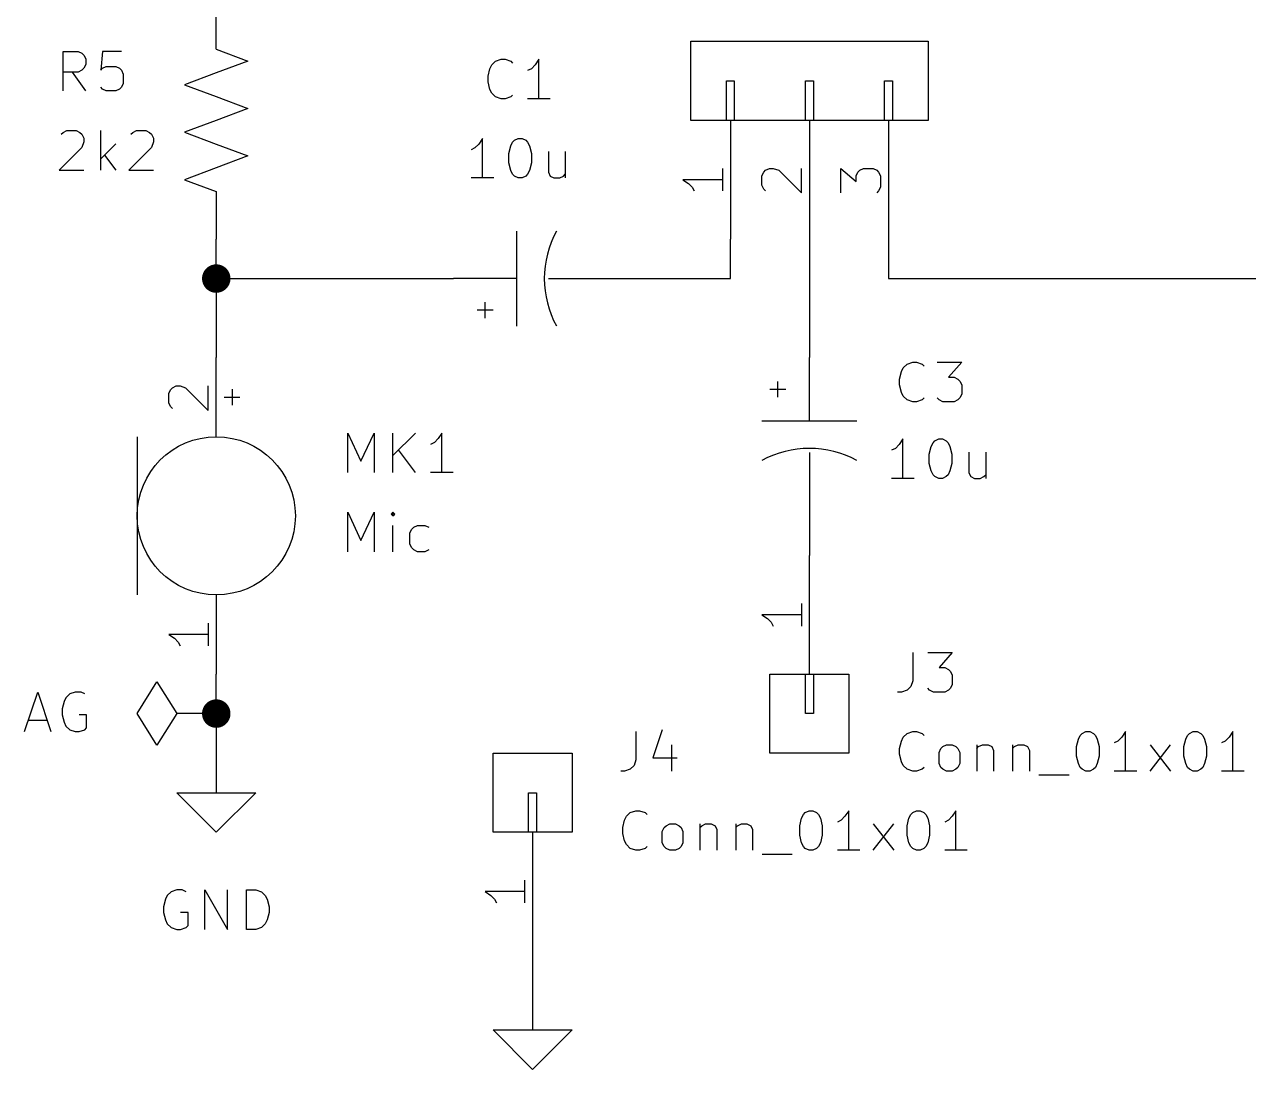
# Model space of a CAD drawing. Extents: x 0.4 to 11.3, y -7.9 to -0.4.
# Drawn here: x 1.908 to 3.455, y -2.7 to -1.379 of the extents above; entities that cross this region are included whole.
import ezdxf

# ---------------------------------------------------------------- set-up
doc = ezdxf.new("R2010")
doc.units = 0
doc.header["$MEASUREMENT"] = 0
for name, color, linetype in [('CYAN2', 4, 'CONTINUOUS'), ('GREEN3', 91, 'CONTINUOUS'), ('LYELLOW', 51, 'CONTINUOUS'), ('RED2', 1, 'CONTINUOUS'), ('RED3', 11, 'CONTINUOUS')]:
    doc.layers.add(name, color=color, linetype=linetype)

msp = doc.modelspace()

# ---------------------------------------------------------------- linework, layer by layer
at = {"layer": 'CYAN2', "linetype": 'CONTINUOUS'}
for p, q in [((1.9563, -1.4628), (1.9563, -1.4128)), ((1.9563, -1.4128), (1.9753, -1.4128)), ((1.9753, -1.4128), (1.9801, -1.4152)), ((1.9801, -1.4152), (1.9825, -1.4176)), ((1.9825, -1.4176), (1.9849, -1.4223)), ((1.9849, -1.4223), (1.9849, -1.4295)), ((2.0063, -1.4128), (2.0039, -1.4366)), ((2.0301, -1.4128), (2.0063, -1.4128)), ((2.5032, -1.4252), (2.5104, -1.4228)), ((2.5104, -1.4228), (2.5151, -1.4228)), ((2.5151, -1.4228), (2.5223, -1.4252)), ((2.558, -1.4228), (2.5532, -1.4299)), ((2.558, -1.4728), (2.558, -1.4228)), ((1.9753, -1.439), (1.9563, -1.439)), ((1.9849, -1.4628), (1.9682, -1.439)), ((1.9801, -1.4366), (1.9753, -1.439)), ((1.9825, -1.4342), (1.9801, -1.4366)), ((1.9849, -1.4295), (1.9825, -1.4342)), ((2.0039, -1.4366), (2.0063, -1.4342)), ((2.0063, -1.4342), (2.011, -1.4319)), ((2.011, -1.4319), (2.0229, -1.4319)), ((2.0229, -1.4319), (2.0277, -1.4342)), ((2.0277, -1.4342), (2.0301, -1.4366)), ((2.0301, -1.4366), (2.0325, -1.4414)), ((2.4937, -1.4442), (2.4961, -1.4347)), ((2.4961, -1.4347), (2.4985, -1.4299)), ((2.4985, -1.4299), (2.5032, -1.4252)), ((2.5223, -1.4252), (2.5247, -1.4276)), ((2.5485, -1.4347), (2.5437, -1.4371)), ((2.5532, -1.4299), (2.5485, -1.4347)), ((2.0325, -1.4533), (2.0301, -1.458)), ((2.0325, -1.4414), (2.0325, -1.4533)), ((2.4937, -1.4514), (2.4937, -1.4442)), ((2.4961, -1.4609), (2.4937, -1.4514)), ((2.0063, -1.4604), (2.0039, -1.458)), ((2.011, -1.4628), (2.0063, -1.4604)), ((2.0229, -1.4628), (2.011, -1.4628)), ((2.0277, -1.4604), (2.0229, -1.4628)), ((2.0301, -1.458), (2.0277, -1.4604)), ((2.4985, -1.4657), (2.4961, -1.4609)), ((2.5032, -1.4704), (2.4985, -1.4657)), ((2.5247, -1.468), (2.5223, -1.4704)), ((2.5104, -1.4728), (2.5032, -1.4704)), ((2.5151, -1.4728), (2.5104, -1.4728)), ((2.5223, -1.4704), (2.5151, -1.4728)), ((2.5723, -1.4728), (2.5437, -1.4728)), ((1.9539, -1.5176), (1.9563, -1.5152)), ((1.9563, -1.5152), (1.961, -1.5128)), ((1.961, -1.5128), (1.9729, -1.5128)), ((1.9729, -1.5128), (1.9777, -1.5152)), ((1.9777, -1.5152), (1.9801, -1.5176)), ((2.0039, -1.5628), (2.0039, -1.5128)), ((2.042, -1.5176), (2.0444, -1.5152)), ((2.0444, -1.5152), (2.0491, -1.5128)), ((2.0491, -1.5128), (2.061, -1.5128)), ((2.061, -1.5128), (2.0658, -1.5152)), ((2.0658, -1.5152), (2.0682, -1.5176)), ((1.9801, -1.5176), (1.9825, -1.5223)), ((1.9825, -1.5271), (1.9801, -1.5342)), ((1.9825, -1.5223), (1.9825, -1.5271)), ((2.0229, -1.5295), (2.0039, -1.5485)), ((2.0682, -1.5176), (2.0706, -1.5223)), ((2.0706, -1.5271), (2.0682, -1.5342)), ((2.0706, -1.5223), (2.0706, -1.5271)), ((2.4818, -1.5299), (2.477, -1.5347)), ((2.4866, -1.5228), (2.4818, -1.5299)), ((2.4866, -1.5728), (2.4866, -1.5228)), ((2.5223, -1.5323), (2.5247, -1.5276)), ((2.5247, -1.5276), (2.527, -1.5252)), ((2.527, -1.5252), (2.5318, -1.5228)), ((2.5318, -1.5228), (2.5366, -1.5228)), ((2.5366, -1.5228), (2.5413, -1.5252)), ((2.5413, -1.5252), (2.5437, -1.5276)), ((2.5437, -1.5276), (2.5461, -1.5323)), ((1.9801, -1.5342), (1.9515, -1.5628)), ((2.0087, -1.5438), (2.0229, -1.5628)), ((2.0682, -1.5342), (2.0396, -1.5628)), ((2.477, -1.5347), (2.4723, -1.5371)), ((2.5199, -1.5418), (2.5223, -1.5323)), ((2.5199, -1.5538), (2.5199, -1.5418)), ((2.5461, -1.5323), (2.5485, -1.5418)), ((2.5485, -1.5418), (2.5485, -1.5538)), ((2.5699, -1.5395), (2.5699, -1.5657)), ((2.5913, -1.5395), (2.5913, -1.5728)), ((1.9515, -1.5628), (1.9825, -1.5628)), ((2.0396, -1.5628), (2.0706, -1.5628)), ((2.5223, -1.5633), (2.5199, -1.5538)), ((2.5485, -1.5538), (2.5461, -1.5633)), ((2.5009, -1.5728), (2.4723, -1.5728)), ((2.5247, -1.568), (2.5223, -1.5633)), ((2.527, -1.5704), (2.5247, -1.568)), ((2.5318, -1.5728), (2.527, -1.5704)), ((2.5366, -1.5728), (2.5318, -1.5728)), ((2.5413, -1.5704), (2.5366, -1.5728)), ((2.5437, -1.568), (2.5413, -1.5704)), ((2.5461, -1.5633), (2.5437, -1.568)), ((2.5699, -1.5657), (2.5723, -1.5704)), ((2.5723, -1.5704), (2.577, -1.5728)), ((2.577, -1.5728), (2.5842, -1.5728)), ((2.5842, -1.5728), (2.5889, -1.5704)), ((2.5889, -1.5704), (2.5913, -1.568)), ((3.0187, -1.8129), (3.0234, -1.8082)), ((3.0234, -1.8082), (3.0306, -1.8058)), ((3.0306, -1.8058), (3.0353, -1.8058)), ((3.0353, -1.8058), (3.0425, -1.8082)), ((3.0425, -1.8082), (3.0449, -1.8106)), ((3.0615, -1.8058), (3.0925, -1.8058)), ((3.0925, -1.8058), (3.0758, -1.8248)), ((3.0139, -1.8272), (3.0163, -1.8177)), ((3.0163, -1.8177), (3.0187, -1.8129)), ((3.0758, -1.8248), (3.0829, -1.8248)), ((3.0829, -1.8248), (3.0877, -1.8272)), ((3.0139, -1.8344), (3.0139, -1.8272)), ((3.0163, -1.8439), (3.0139, -1.8344)), ((3.0877, -1.8272), (3.0901, -1.8296)), ((3.0901, -1.8296), (3.0925, -1.8344)), ((3.0925, -1.8344), (3.0925, -1.8463)), ((3.0187, -1.8487), (3.0163, -1.8439)), ((3.0234, -1.8534), (3.0187, -1.8487)), ((3.0306, -1.8558), (3.0234, -1.8534)), ((3.0353, -1.8558), (3.0306, -1.8558)), ((3.0425, -1.8534), (3.0353, -1.8558)), ((3.0449, -1.851), (3.0425, -1.8534)), ((3.0639, -1.8534), (3.0615, -1.851)), ((3.0687, -1.8558), (3.0639, -1.8534)), ((3.0829, -1.8558), (3.0687, -1.8558)), ((3.0877, -1.8534), (3.0829, -1.8558)), ((3.0901, -1.851), (3.0877, -1.8534)), ((3.0925, -1.8463), (3.0901, -1.851)), ((2.3163, -1.9453), (2.3163, -1.8953)), ((2.3163, -1.8953), (2.3329, -1.931)), ((2.3163, -1.9453), (2.3163, -1.8953)), ((2.3163, -1.8953), (2.3329, -1.931)), ((2.3329, -1.931), (2.3496, -1.8953)), ((2.3329, -1.931), (2.3496, -1.8953)), ((2.3496, -1.8953), (2.3496, -1.9453)), ((2.3496, -1.8953), (2.3496, -1.9453)), ((2.3734, -1.9453), (2.3734, -1.8953)), ((2.402, -1.8953), (2.3734, -1.9239)), ((2.3734, -1.9453), (2.3734, -1.8953)), ((2.402, -1.8953), (2.3734, -1.9239)), ((2.4306, -1.9024), (2.4258, -1.9072)), ((2.4306, -1.9024), (2.4258, -1.9072)), ((2.4353, -1.8953), (2.4306, -1.9024)), ((2.4353, -1.8953), (2.4306, -1.9024)), ((2.4353, -1.9453), (2.4353, -1.8953)), ((2.4353, -1.9453), (2.4353, -1.8953)), ((3.0182, -1.9028), (3.0134, -1.9099)), ((3.0182, -1.9528), (3.0182, -1.9028)), ((3.0587, -1.9052), (3.0634, -1.9028)), ((3.0634, -1.9028), (3.0682, -1.9028)), ((3.0682, -1.9028), (3.0729, -1.9052)), ((2.402, -1.9453), (2.3806, -1.9167)), ((2.402, -1.9453), (2.3806, -1.9167)), ((2.4258, -1.9072), (2.421, -1.9096)), ((2.4258, -1.9072), (2.421, -1.9096)), ((3.0087, -1.9147), (3.0039, -1.9171)), ((3.0134, -1.9099), (3.0087, -1.9147)), ((3.0515, -1.9219), (3.0539, -1.9123)), ((3.0539, -1.9123), (3.0563, -1.9076)), ((3.0563, -1.9076), (3.0587, -1.9052)), ((3.0729, -1.9052), (3.0753, -1.9076)), ((3.0753, -1.9076), (3.0777, -1.9123)), ((3.0777, -1.9123), (3.0801, -1.9219)), ((3.0515, -1.9338), (3.0515, -1.9219)), ((3.0539, -1.9433), (3.0515, -1.9338)), ((3.0801, -1.9338), (3.0777, -1.9433)), ((3.0801, -1.9219), (3.0801, -1.9338)), ((3.1015, -1.9195), (3.1015, -1.9457)), ((3.1229, -1.9195), (3.1229, -1.9528)), ((2.4496, -1.9453), (2.421, -1.9453)), ((2.4496, -1.9453), (2.421, -1.9453)), ((3.0563, -1.948), (3.0539, -1.9433)), ((3.0587, -1.9504), (3.0563, -1.948)), ((3.0753, -1.948), (3.0729, -1.9504)), ((3.0777, -1.9433), (3.0753, -1.948)), ((3.1015, -1.9457), (3.1039, -1.9504)), ((3.1206, -1.9504), (3.1229, -1.948)), ((3.0325, -1.9528), (3.0039, -1.9528)), ((3.0634, -1.9528), (3.0587, -1.9504)), ((3.0682, -1.9528), (3.0634, -1.9528)), ((3.0729, -1.9504), (3.0682, -1.9528)), ((3.1039, -1.9504), (3.1087, -1.9528)), ((3.1087, -1.9528), (3.1158, -1.9528)), ((3.1158, -1.9528), (3.1206, -1.9504)), ((2.3163, -2.0453), (2.3163, -1.9953)), ((2.3163, -1.9953), (2.3329, -2.031)), ((2.3163, -2.0453), (2.3163, -1.9953)), ((2.3163, -1.9953), (2.3329, -2.031)), ((2.3329, -2.031), (2.3496, -1.9953)), ((2.3329, -2.031), (2.3496, -1.9953)), ((2.3496, -1.9953), (2.3496, -2.0453)), ((2.3496, -1.9953), (2.3496, -2.0453)), ((2.3734, -1.9953), (2.371, -1.9977)), ((2.3734, -1.9953), (2.371, -1.9977)), ((2.3758, -1.9977), (2.3734, -1.9953)), ((2.3734, -1.9953), (2.3734, -2.0001)), ((2.3758, -1.9977), (2.3734, -1.9953)), ((2.3734, -1.9953), (2.3734, -2.0001)), ((2.371, -1.9977), (2.3734, -2.0001)), ((2.371, -1.9977), (2.3734, -2.0001)), ((2.3734, -2.0001), (2.3758, -1.9977)), ((2.3734, -2.0001), (2.3758, -1.9977)), ((2.3734, -2.0453), (2.3734, -2.012)), ((2.3734, -2.0453), (2.3734, -2.012)), ((2.3949, -2.0215), (2.3972, -2.0167)), ((2.3949, -2.0215), (2.3972, -2.0167)), ((2.3949, -2.0358), (2.3949, -2.0215)), ((2.3949, -2.0358), (2.3949, -2.0215)), ((2.3972, -2.0167), (2.3996, -2.0143)), ((2.3972, -2.0167), (2.3996, -2.0143)), ((2.3996, -2.0143), (2.4044, -2.012)), ((2.3996, -2.0143), (2.4044, -2.012)), ((2.4044, -2.012), (2.4139, -2.012)), ((2.4044, -2.012), (2.4139, -2.012)), ((2.4139, -2.012), (2.4187, -2.0143)), ((2.4139, -2.012), (2.4187, -2.0143)), ((2.3972, -2.0405), (2.3949, -2.0358)), ((2.3972, -2.0405), (2.3949, -2.0358)), ((2.3996, -2.0429), (2.3972, -2.0405)), ((2.3996, -2.0429), (2.3972, -2.0405)), ((2.4044, -2.0453), (2.3996, -2.0429)), ((2.4044, -2.0453), (2.3996, -2.0429)), ((2.4139, -2.0453), (2.4044, -2.0453)), ((2.4139, -2.0453), (2.4044, -2.0453)), ((2.4187, -2.0429), (2.4139, -2.0453)), ((2.4187, -2.0429), (2.4139, -2.0453)), ((3.0306, -2.1728), (3.0306, -2.2085)), ((3.0306, -2.1728), (3.0306, -2.2085)), ((3.0496, -2.1728), (3.0806, -2.1728)), ((3.0496, -2.1728), (3.0806, -2.1728)), ((3.0806, -2.1728), (3.0639, -2.1918)), ((3.0806, -2.1728), (3.0639, -2.1918)), ((3.0639, -2.1918), (3.071, -2.1918)), ((3.0639, -2.1918), (3.071, -2.1918)), ((3.071, -2.1918), (3.0758, -2.1942)), ((3.071, -2.1918), (3.0758, -2.1942)), ((3.0758, -2.1942), (3.0782, -2.1966)), ((3.0758, -2.1942), (3.0782, -2.1966)), ((3.0782, -2.1966), (3.0806, -2.2014)), ((3.0782, -2.1966), (3.0806, -2.2014)), ((3.0306, -2.2085), (3.0282, -2.2157)), ((3.0306, -2.2085), (3.0282, -2.2157)), ((3.0806, -2.2014), (3.0806, -2.2133)), ((3.0806, -2.2014), (3.0806, -2.2133)), ((1.9075, -2.2728), (1.9242, -2.2228)), ((1.9075, -2.2728), (1.9242, -2.2228)), ((1.9242, -2.2228), (1.9409, -2.2728)), ((1.9242, -2.2228), (1.9409, -2.2728)), ((1.9647, -2.2252), (1.9599, -2.2299)), ((1.9647, -2.2252), (1.9599, -2.2299)), ((1.9718, -2.2228), (1.9647, -2.2252)), ((1.9718, -2.2228), (1.9647, -2.2252)), ((1.979, -2.2228), (1.9718, -2.2228)), ((1.979, -2.2228), (1.9718, -2.2228)), ((1.9837, -2.2252), (1.979, -2.2228)), ((1.9837, -2.2252), (1.979, -2.2228)), ((3.0163, -2.2228), (3.0115, -2.2228)), ((3.0163, -2.2228), (3.0115, -2.2228)), ((3.0234, -2.2204), (3.0163, -2.2228)), ((3.0234, -2.2204), (3.0163, -2.2228)), ((3.0282, -2.2157), (3.0234, -2.2204)), ((3.0282, -2.2157), (3.0234, -2.2204)), ((3.052, -2.2204), (3.0496, -2.218)), ((3.052, -2.2204), (3.0496, -2.218)), ((3.0568, -2.2228), (3.052, -2.2204)), ((3.0568, -2.2228), (3.052, -2.2204)), ((3.071, -2.2228), (3.0568, -2.2228)), ((3.071, -2.2228), (3.0568, -2.2228)), ((3.0758, -2.2204), (3.071, -2.2228)), ((3.0758, -2.2204), (3.071, -2.2228)), ((3.0782, -2.218), (3.0758, -2.2204)), ((3.0782, -2.218), (3.0758, -2.2204)), ((3.0806, -2.2133), (3.0782, -2.218)), ((3.0806, -2.2133), (3.0782, -2.218)), ((1.9575, -2.2347), (1.9551, -2.2442)), ((1.9575, -2.2347), (1.9551, -2.2442)), ((1.9599, -2.2299), (1.9575, -2.2347)), ((1.9599, -2.2299), (1.9575, -2.2347)), ((1.9123, -2.2585), (1.9361, -2.2585)), ((1.9123, -2.2585), (1.9361, -2.2585)), ((1.9551, -2.2442), (1.9551, -2.2514)), ((1.9551, -2.2442), (1.9551, -2.2514)), ((1.9551, -2.2514), (1.9575, -2.2609)), ((1.9551, -2.2514), (1.9575, -2.2609)), ((1.9861, -2.2514), (1.9766, -2.2514)), ((1.9861, -2.2514), (1.9766, -2.2514)), ((1.9861, -2.268), (1.9861, -2.2514)), ((1.9861, -2.268), (1.9861, -2.2514)), ((1.9575, -2.2609), (1.9599, -2.2657)), ((1.9575, -2.2609), (1.9599, -2.2657)), ((1.9599, -2.2657), (1.9647, -2.2704)), ((1.9599, -2.2657), (1.9647, -2.2704)), ((1.9647, -2.2704), (1.9718, -2.2728)), ((1.9647, -2.2704), (1.9718, -2.2728)), ((1.9718, -2.2728), (1.9766, -2.2728)), ((1.9718, -2.2728), (1.9766, -2.2728)), ((1.9766, -2.2728), (1.9837, -2.2704)), ((1.9766, -2.2728), (1.9837, -2.2704)), ((1.9837, -2.2704), (1.9861, -2.268)), ((1.9837, -2.2704), (1.9861, -2.268)), ((2.6806, -2.2728), (2.6806, -2.3085)), ((2.6806, -2.2728), (2.6806, -2.3085)), ((2.7139, -2.2704), (2.702, -2.3061)), ((2.7139, -2.2704), (2.702, -2.3061)), ((3.0234, -2.2752), (3.0306, -2.2728)), ((3.0234, -2.2752), (3.0306, -2.2728)), ((3.0306, -2.2728), (3.0353, -2.2728)), ((3.0306, -2.2728), (3.0353, -2.2728)), ((3.0353, -2.2728), (3.0425, -2.2752)), ((3.0353, -2.2728), (3.0425, -2.2752)), ((3.2448, -2.2752), (3.2496, -2.2728)), ((3.2448, -2.2752), (3.2496, -2.2728)), ((3.2496, -2.2728), (3.2544, -2.2728)), ((3.2496, -2.2728), (3.2544, -2.2728)), ((3.2544, -2.2728), (3.2591, -2.2752)), ((3.2544, -2.2728), (3.2591, -2.2752)), ((3.2996, -2.2728), (3.2948, -2.2799)), ((3.2996, -2.2728), (3.2948, -2.2799)), ((3.2996, -2.3228), (3.2996, -2.2728)), ((3.2996, -2.3228), (3.2996, -2.2728)), ((3.3806, -2.2752), (3.3853, -2.2728)), ((3.3806, -2.2752), (3.3853, -2.2728)), ((3.3853, -2.2728), (3.3901, -2.2728)), ((3.3853, -2.2728), (3.3901, -2.2728)), ((3.3901, -2.2728), (3.3948, -2.2752)), ((3.3901, -2.2728), (3.3948, -2.2752)), ((3.4353, -2.2728), (3.4306, -2.2799)), ((3.4353, -2.2728), (3.4306, -2.2799)), ((3.4353, -2.3228), (3.4353, -2.2728)), ((3.4353, -2.3228), (3.4353, -2.2728)), ((2.7258, -2.2895), (2.7258, -2.3228)), ((2.7258, -2.2895), (2.7258, -2.3228)), ((3.0139, -2.2942), (3.0163, -2.2847)), ((3.0139, -2.2942), (3.0163, -2.2847)), ((3.0163, -2.2847), (3.0187, -2.2799)), ((3.0163, -2.2847), (3.0187, -2.2799)), ((3.0187, -2.2799), (3.0234, -2.2752)), ((3.0187, -2.2799), (3.0234, -2.2752)), ((3.0425, -2.2752), (3.0449, -2.2776)), ((3.0425, -2.2752), (3.0449, -2.2776)), ((3.0687, -2.2918), (3.0734, -2.2895)), ((3.0687, -2.2918), (3.0734, -2.2895)), ((3.0734, -2.2895), (3.0806, -2.2895)), ((3.0734, -2.2895), (3.0806, -2.2895)), ((3.0806, -2.2895), (3.0853, -2.2918)), ((3.0806, -2.2895), (3.0853, -2.2918)), ((3.1115, -2.2895), (3.1115, -2.3228)), ((3.1115, -2.2895), (3.1115, -2.3228)), ((3.1139, -2.2918), (3.1187, -2.2895)), ((3.1139, -2.2918), (3.1187, -2.2895)), ((3.1187, -2.2895), (3.1258, -2.2895)), ((3.1187, -2.2895), (3.1258, -2.2895)), ((3.1258, -2.2895), (3.1306, -2.2918)), ((3.1258, -2.2895), (3.1306, -2.2918)), ((3.1568, -2.2895), (3.1568, -2.3228)), ((3.1568, -2.2895), (3.1568, -2.3228)), ((3.1591, -2.2918), (3.1639, -2.2895)), ((3.1591, -2.2918), (3.1639, -2.2895)), ((3.1639, -2.2895), (3.171, -2.2895)), ((3.1639, -2.2895), (3.171, -2.2895)), ((3.171, -2.2895), (3.1758, -2.2918)), ((3.171, -2.2895), (3.1758, -2.2918)), ((3.2377, -2.2918), (3.2401, -2.2823)), ((3.2377, -2.2918), (3.2401, -2.2823)), ((3.2401, -2.2823), (3.2425, -2.2776)), ((3.2401, -2.2823), (3.2425, -2.2776)), ((3.2425, -2.2776), (3.2448, -2.2752)), ((3.2425, -2.2776), (3.2448, -2.2752)), ((3.2591, -2.2752), (3.2615, -2.2776)), ((3.2591, -2.2752), (3.2615, -2.2776)), ((3.2615, -2.2776), (3.2639, -2.2823)), ((3.2615, -2.2776), (3.2639, -2.2823)), ((3.2639, -2.2823), (3.2663, -2.2918)), ((3.2639, -2.2823), (3.2663, -2.2918)), ((3.2901, -2.2847), (3.2853, -2.2871)), ((3.2901, -2.2847), (3.2853, -2.2871)), ((3.2948, -2.2799), (3.2901, -2.2847)), ((3.2948, -2.2799), (3.2901, -2.2847)), ((3.3306, -2.3228), (3.3567, -2.2895)), ((3.3306, -2.2895), (3.3567, -2.3228)), ((3.3306, -2.3228), (3.3567, -2.2895)), ((3.3306, -2.2895), (3.3567, -2.3228)), ((3.3734, -2.2918), (3.3758, -2.2823)), ((3.3734, -2.2918), (3.3758, -2.2823)), ((3.3758, -2.2823), (3.3782, -2.2776)), ((3.3758, -2.2823), (3.3782, -2.2776)), ((3.3782, -2.2776), (3.3806, -2.2752)), ((3.3782, -2.2776), (3.3806, -2.2752)), ((3.3948, -2.2752), (3.3972, -2.2776)), ((3.3948, -2.2752), (3.3972, -2.2776)), ((3.3972, -2.2776), (3.3996, -2.2823)), ((3.3972, -2.2776), (3.3996, -2.2823)), ((3.3996, -2.2823), (3.402, -2.2918)), ((3.3996, -2.2823), (3.402, -2.2918)), ((3.4258, -2.2847), (3.421, -2.2871)), ((3.4258, -2.2847), (3.421, -2.2871)), ((3.4306, -2.2799), (3.4258, -2.2847)), ((3.4306, -2.2799), (3.4258, -2.2847)), ((3.0139, -2.3014), (3.0139, -2.2942)), ((3.0139, -2.3014), (3.0139, -2.2942)), ((3.0163, -2.3109), (3.0139, -2.3014)), ((3.0163, -2.3109), (3.0139, -2.3014)), ((3.0639, -2.299), (3.0663, -2.2942)), ((3.0639, -2.299), (3.0663, -2.2942)), ((3.0639, -2.3133), (3.0639, -2.299)), ((3.0639, -2.3133), (3.0639, -2.299)), ((3.0663, -2.2942), (3.0687, -2.2918)), ((3.0663, -2.2942), (3.0687, -2.2918)), ((3.0853, -2.2918), (3.0877, -2.2942)), ((3.0853, -2.2918), (3.0877, -2.2942)), ((3.0877, -2.2942), (3.0901, -2.299)), ((3.0877, -2.2942), (3.0901, -2.299)), ((3.0901, -2.299), (3.0901, -2.3133)), ((3.0901, -2.299), (3.0901, -2.3133)), ((3.1115, -2.2942), (3.1139, -2.2918)), ((3.1115, -2.2942), (3.1139, -2.2918)), ((3.1306, -2.2918), (3.1329, -2.2966)), ((3.1306, -2.2918), (3.1329, -2.2966)), ((3.1329, -2.2966), (3.1329, -2.3228)), ((3.1329, -2.2966), (3.1329, -2.3228)), ((3.1568, -2.2942), (3.1591, -2.2918)), ((3.1568, -2.2942), (3.1591, -2.2918)), ((3.1758, -2.2918), (3.1782, -2.2966)), ((3.1758, -2.2918), (3.1782, -2.2966)), ((3.1782, -2.2966), (3.1782, -2.3228)), ((3.1782, -2.2966), (3.1782, -2.3228)), ((3.2377, -2.3038), (3.2377, -2.2918)), ((3.2377, -2.3038), (3.2377, -2.2918)), ((3.2401, -2.3133), (3.2377, -2.3038)), ((3.2401, -2.3133), (3.2377, -2.3038)), ((3.2663, -2.3038), (3.2639, -2.3133)), ((3.2663, -2.3038), (3.2639, -2.3133)), ((3.2663, -2.2918), (3.2663, -2.3038)), ((3.2663, -2.2918), (3.2663, -2.3038)), ((3.3734, -2.3038), (3.3734, -2.2918)), ((3.3734, -2.3038), (3.3734, -2.2918)), ((3.3758, -2.3133), (3.3734, -2.3038)), ((3.3758, -2.3133), (3.3734, -2.3038)), ((3.402, -2.3038), (3.3996, -2.3133)), ((3.402, -2.3038), (3.3996, -2.3133)), ((3.402, -2.2918), (3.402, -2.3038)), ((3.402, -2.2918), (3.402, -2.3038)), ((2.6734, -2.3204), (2.6663, -2.3228)), ((2.6734, -2.3204), (2.6663, -2.3228)), ((2.6782, -2.3157), (2.6734, -2.3204)), ((2.6782, -2.3157), (2.6734, -2.3204)), ((2.6806, -2.3085), (2.6782, -2.3157)), ((2.6806, -2.3085), (2.6782, -2.3157)), ((2.702, -2.3061), (2.7329, -2.3061)), ((2.702, -2.3061), (2.7329, -2.3061)), ((3.0187, -2.3157), (3.0163, -2.3109)), ((3.0187, -2.3157), (3.0163, -2.3109)), ((3.0234, -2.3204), (3.0187, -2.3157)), ((3.0234, -2.3204), (3.0187, -2.3157)), ((3.0306, -2.3228), (3.0234, -2.3204)), ((3.0306, -2.3228), (3.0234, -2.3204)), ((3.0425, -2.3204), (3.0353, -2.3228)), ((3.0425, -2.3204), (3.0353, -2.3228)), ((3.0449, -2.318), (3.0425, -2.3204)), ((3.0449, -2.318), (3.0425, -2.3204)), ((3.0663, -2.318), (3.0639, -2.3133)), ((3.0663, -2.318), (3.0639, -2.3133)), ((3.0687, -2.3204), (3.0663, -2.318)), ((3.0687, -2.3204), (3.0663, -2.318)), ((3.0734, -2.3228), (3.0687, -2.3204)), ((3.0734, -2.3228), (3.0687, -2.3204)), ((3.0853, -2.3204), (3.0806, -2.3228)), ((3.0853, -2.3204), (3.0806, -2.3228)), ((3.0877, -2.318), (3.0853, -2.3204)), ((3.0877, -2.318), (3.0853, -2.3204)), ((3.0901, -2.3133), (3.0877, -2.318)), ((3.0901, -2.3133), (3.0877, -2.318)), ((3.2425, -2.318), (3.2401, -2.3133)), ((3.2425, -2.318), (3.2401, -2.3133)), ((3.2448, -2.3204), (3.2425, -2.318)), ((3.2448, -2.3204), (3.2425, -2.318)), ((3.2496, -2.3228), (3.2448, -2.3204)), ((3.2496, -2.3228), (3.2448, -2.3204)), ((3.2591, -2.3204), (3.2544, -2.3228)), ((3.2591, -2.3204), (3.2544, -2.3228)), ((3.2615, -2.318), (3.2591, -2.3204)), ((3.2615, -2.318), (3.2591, -2.3204)), ((3.2639, -2.3133), (3.2615, -2.318)), ((3.2639, -2.3133), (3.2615, -2.318)), ((3.3782, -2.318), (3.3758, -2.3133)), ((3.3782, -2.318), (3.3758, -2.3133)), ((3.3806, -2.3204), (3.3782, -2.318)), ((3.3806, -2.3204), (3.3782, -2.318)), ((3.3853, -2.3228), (3.3806, -2.3204)), ((3.3853, -2.3228), (3.3806, -2.3204)), ((3.3948, -2.3204), (3.3901, -2.3228)), ((3.3948, -2.3204), (3.3901, -2.3228)), ((3.3972, -2.318), (3.3948, -2.3204)), ((3.3972, -2.318), (3.3948, -2.3204)), ((3.3996, -2.3133), (3.3972, -2.318)), ((3.3996, -2.3133), (3.3972, -2.318)), ((2.6663, -2.3228), (2.6615, -2.3228)), ((2.6663, -2.3228), (2.6615, -2.3228)), ((3.0353, -2.3228), (3.0306, -2.3228)), ((3.0353, -2.3228), (3.0306, -2.3228)), ((3.0806, -2.3228), (3.0734, -2.3228)), ((3.0806, -2.3228), (3.0734, -2.3228)), ((3.1901, -2.3276), (3.2282, -2.3276)), ((3.1901, -2.3276), (3.2282, -2.3276)), ((3.2544, -2.3228), (3.2496, -2.3228)), ((3.2544, -2.3228), (3.2496, -2.3228)), ((3.3139, -2.3228), (3.2853, -2.3228)), ((3.3139, -2.3228), (3.2853, -2.3228)), ((3.3901, -2.3228), (3.3853, -2.3228)), ((3.3901, -2.3228), (3.3853, -2.3228)), ((3.4496, -2.3228), (3.421, -2.3228)), ((3.4496, -2.3228), (3.421, -2.3228)), ((2.6663, -2.3847), (2.6687, -2.3799)), ((2.6663, -2.3847), (2.6687, -2.3799)), ((2.6687, -2.3799), (2.6734, -2.3752)), ((2.6687, -2.3799), (2.6734, -2.3752)), ((2.6734, -2.3752), (2.6806, -2.3728)), ((2.6734, -2.3752), (2.6806, -2.3728)), ((2.6806, -2.3728), (2.6853, -2.3728)), ((2.6806, -2.3728), (2.6853, -2.3728)), ((2.6853, -2.3728), (2.6925, -2.3752)), ((2.6853, -2.3728), (2.6925, -2.3752)), ((2.6925, -2.3752), (2.6949, -2.3776)), ((2.6925, -2.3752), (2.6949, -2.3776)), ((2.8877, -2.3918), (2.8901, -2.3823)), ((2.8877, -2.3918), (2.8901, -2.3823)), ((2.8901, -2.3823), (2.8925, -2.3776)), ((2.8901, -2.3823), (2.8925, -2.3776)), ((2.8925, -2.3776), (2.8948, -2.3752)), ((2.8925, -2.3776), (2.8948, -2.3752)), ((2.8948, -2.3752), (2.8996, -2.3728)), ((2.8948, -2.3752), (2.8996, -2.3728)), ((2.8996, -2.3728), (2.9044, -2.3728)), ((2.8996, -2.3728), (2.9044, -2.3728)), ((2.9044, -2.3728), (2.9091, -2.3752)), ((2.9044, -2.3728), (2.9091, -2.3752)), ((2.9091, -2.3752), (2.9115, -2.3776)), ((2.9091, -2.3752), (2.9115, -2.3776)), ((2.9115, -2.3776), (2.9139, -2.3823)), ((2.9115, -2.3776), (2.9139, -2.3823)), ((2.9139, -2.3823), (2.9163, -2.3918)), ((2.9139, -2.3823), (2.9163, -2.3918)), ((2.9448, -2.3799), (2.9401, -2.3847)), ((2.9448, -2.3799), (2.9401, -2.3847)), ((2.9496, -2.3728), (2.9448, -2.3799)), ((2.9496, -2.3728), (2.9448, -2.3799)), ((2.9496, -2.4228), (2.9496, -2.3728)), ((2.9496, -2.4228), (2.9496, -2.3728)), ((3.0234, -2.3918), (3.0258, -2.3823)), ((3.0234, -2.3918), (3.0258, -2.3823)), ((3.0258, -2.3823), (3.0282, -2.3776)), ((3.0258, -2.3823), (3.0282, -2.3776)), ((3.0282, -2.3776), (3.0306, -2.3752)), ((3.0282, -2.3776), (3.0306, -2.3752)), ((3.0306, -2.3752), (3.0353, -2.3728)), ((3.0306, -2.3752), (3.0353, -2.3728)), ((3.0353, -2.3728), (3.0401, -2.3728)), ((3.0353, -2.3728), (3.0401, -2.3728)), ((3.0401, -2.3728), (3.0448, -2.3752)), ((3.0401, -2.3728), (3.0448, -2.3752)), ((3.0448, -2.3752), (3.0472, -2.3776)), ((3.0448, -2.3752), (3.0472, -2.3776)), ((3.0472, -2.3776), (3.0496, -2.3823)), ((3.0472, -2.3776), (3.0496, -2.3823)), ((3.0496, -2.3823), (3.052, -2.3918)), ((3.0496, -2.3823), (3.052, -2.3918)), ((3.0806, -2.3799), (3.0758, -2.3847)), ((3.0806, -2.3799), (3.0758, -2.3847)), ((3.0853, -2.3728), (3.0806, -2.3799)), ((3.0853, -2.3728), (3.0806, -2.3799)), ((3.0853, -2.4228), (3.0853, -2.3728)), ((3.0853, -2.4228), (3.0853, -2.3728)), ((2.6639, -2.3942), (2.6663, -2.3847)), ((2.6639, -2.3942), (2.6663, -2.3847)), ((2.6639, -2.4014), (2.6639, -2.3942)), ((2.6639, -2.4014), (2.6639, -2.3942)), ((2.7139, -2.399), (2.7163, -2.3942)), ((2.7139, -2.399), (2.7163, -2.3942)), ((2.7163, -2.3942), (2.7187, -2.3918)), ((2.7163, -2.3942), (2.7187, -2.3918)), ((2.7187, -2.3918), (2.7234, -2.3895)), ((2.7187, -2.3918), (2.7234, -2.3895)), ((2.7234, -2.3895), (2.7306, -2.3895)), ((2.7234, -2.3895), (2.7306, -2.3895)), ((2.7306, -2.3895), (2.7353, -2.3918)), ((2.7306, -2.3895), (2.7353, -2.3918)), ((2.7353, -2.3918), (2.7377, -2.3942)), ((2.7353, -2.3918), (2.7377, -2.3942)), ((2.7377, -2.3942), (2.7401, -2.399)), ((2.7377, -2.3942), (2.7401, -2.399)), ((2.7615, -2.3895), (2.7615, -2.4228)), ((2.7615, -2.3895), (2.7615, -2.4228)), ((2.7615, -2.3942), (2.7639, -2.3918)), ((2.7615, -2.3942), (2.7639, -2.3918)), ((2.7639, -2.3918), (2.7687, -2.3895)), ((2.7639, -2.3918), (2.7687, -2.3895)), ((2.7687, -2.3895), (2.7758, -2.3895)), ((2.7687, -2.3895), (2.7758, -2.3895)), ((2.7758, -2.3895), (2.7806, -2.3918)), ((2.7758, -2.3895), (2.7806, -2.3918)), ((2.7806, -2.3918), (2.7829, -2.3966)), ((2.7806, -2.3918), (2.7829, -2.3966)), ((2.7829, -2.3966), (2.7829, -2.4228)), ((2.7829, -2.3966), (2.7829, -2.4228)), ((2.8068, -2.3895), (2.8068, -2.4228)), ((2.8068, -2.3895), (2.8068, -2.4228)), ((2.8068, -2.3942), (2.8091, -2.3918)), ((2.8068, -2.3942), (2.8091, -2.3918)), ((2.8091, -2.3918), (2.8139, -2.3895)), ((2.8091, -2.3918), (2.8139, -2.3895)), ((2.8139, -2.3895), (2.821, -2.3895)), ((2.8139, -2.3895), (2.821, -2.3895)), ((2.821, -2.3895), (2.8258, -2.3918)), ((2.821, -2.3895), (2.8258, -2.3918)), ((2.8258, -2.3918), (2.8282, -2.3966)), ((2.8258, -2.3918), (2.8282, -2.3966)), ((2.8282, -2.3966), (2.8282, -2.4228)), ((2.8282, -2.3966), (2.8282, -2.4228)), ((2.8877, -2.4037), (2.8877, -2.3918)), ((2.8877, -2.4037), (2.8877, -2.3918)), ((2.9163, -2.3918), (2.9163, -2.4037)), ((2.9163, -2.3918), (2.9163, -2.4037)), ((2.9401, -2.3847), (2.9353, -2.3871)), ((2.9401, -2.3847), (2.9353, -2.3871)), ((2.9806, -2.4228), (3.0067, -2.3895)), ((2.9806, -2.3895), (3.0067, -2.4228)), ((2.9806, -2.4228), (3.0067, -2.3895)), ((2.9806, -2.3895), (3.0067, -2.4228)), ((3.0234, -2.4037), (3.0234, -2.3918)), ((3.0234, -2.4037), (3.0234, -2.3918)), ((3.052, -2.3918), (3.052, -2.4037)), ((3.052, -2.3918), (3.052, -2.4037)), ((3.0758, -2.3847), (3.071, -2.3871)), ((3.0758, -2.3847), (3.071, -2.3871)), ((2.6663, -2.4109), (2.6639, -2.4014)), ((2.6663, -2.4109), (2.6639, -2.4014)), ((2.6687, -2.4157), (2.6663, -2.4109)), ((2.6687, -2.4157), (2.6663, -2.4109)), ((2.7139, -2.4133), (2.7139, -2.399)), ((2.7139, -2.4133), (2.7139, -2.399)), ((2.7163, -2.418), (2.7139, -2.4133)), ((2.7163, -2.418), (2.7139, -2.4133)), ((2.7401, -2.4133), (2.7377, -2.418)), ((2.7401, -2.4133), (2.7377, -2.418)), ((2.7401, -2.399), (2.7401, -2.4133)), ((2.7401, -2.399), (2.7401, -2.4133)), ((2.8901, -2.4133), (2.8877, -2.4037)), ((2.8901, -2.4133), (2.8877, -2.4037)), ((2.8925, -2.418), (2.8901, -2.4133)), ((2.8925, -2.418), (2.8901, -2.4133)), ((2.9139, -2.4133), (2.9115, -2.418)), ((2.9139, -2.4133), (2.9115, -2.418)), ((2.9163, -2.4037), (2.9139, -2.4133)), ((2.9163, -2.4037), (2.9139, -2.4133)), ((3.0258, -2.4133), (3.0234, -2.4037)), ((3.0258, -2.4133), (3.0234, -2.4037)), ((3.0282, -2.418), (3.0258, -2.4133)), ((3.0282, -2.418), (3.0258, -2.4133)), ((3.0496, -2.4133), (3.0472, -2.418)), ((3.0496, -2.4133), (3.0472, -2.418)), ((3.052, -2.4037), (3.0496, -2.4133)), ((3.052, -2.4037), (3.0496, -2.4133)), ((2.6734, -2.4204), (2.6687, -2.4157)), ((2.6734, -2.4204), (2.6687, -2.4157)), ((2.6806, -2.4228), (2.6734, -2.4204)), ((2.6806, -2.4228), (2.6734, -2.4204)), ((2.6853, -2.4228), (2.6806, -2.4228)), ((2.6853, -2.4228), (2.6806, -2.4228)), ((2.6925, -2.4204), (2.6853, -2.4228)), ((2.6925, -2.4204), (2.6853, -2.4228)), ((2.6949, -2.418), (2.6925, -2.4204)), ((2.6949, -2.418), (2.6925, -2.4204)), ((2.7187, -2.4204), (2.7163, -2.418)), ((2.7187, -2.4204), (2.7163, -2.418)), ((2.7234, -2.4228), (2.7187, -2.4204)), ((2.7234, -2.4228), (2.7187, -2.4204)), ((2.7306, -2.4228), (2.7234, -2.4228)), ((2.7306, -2.4228), (2.7234, -2.4228)), ((2.7353, -2.4204), (2.7306, -2.4228)), ((2.7353, -2.4204), (2.7306, -2.4228)), ((2.7377, -2.418), (2.7353, -2.4204)), ((2.7377, -2.418), (2.7353, -2.4204)), ((2.8401, -2.4276), (2.8782, -2.4276)), ((2.8401, -2.4276), (2.8782, -2.4276)), ((2.8948, -2.4204), (2.8925, -2.418)), ((2.8948, -2.4204), (2.8925, -2.418)), ((2.8996, -2.4228), (2.8948, -2.4204)), ((2.8996, -2.4228), (2.8948, -2.4204)), ((2.9044, -2.4228), (2.8996, -2.4228)), ((2.9044, -2.4228), (2.8996, -2.4228)), ((2.9091, -2.4204), (2.9044, -2.4228)), ((2.9091, -2.4204), (2.9044, -2.4228)), ((2.9115, -2.418), (2.9091, -2.4204)), ((2.9115, -2.418), (2.9091, -2.4204)), ((2.9639, -2.4228), (2.9353, -2.4228)), ((2.9639, -2.4228), (2.9353, -2.4228)), ((3.0306, -2.4204), (3.0282, -2.418)), ((3.0306, -2.4204), (3.0282, -2.418)), ((3.0353, -2.4228), (3.0306, -2.4204)), ((3.0353, -2.4228), (3.0306, -2.4204)), ((3.0401, -2.4228), (3.0353, -2.4228)), ((3.0401, -2.4228), (3.0353, -2.4228)), ((3.0448, -2.4204), (3.0401, -2.4228)), ((3.0448, -2.4204), (3.0401, -2.4228)), ((3.0472, -2.418), (3.0448, -2.4204)), ((3.0472, -2.418), (3.0448, -2.4204)), ((3.0996, -2.4228), (3.071, -2.4228)), ((3.0996, -2.4228), (3.071, -2.4228)), ((2.0929, -2.4752), (2.0881, -2.4799)), ((2.0929, -2.4752), (2.0881, -2.4799)), ((2.1, -2.4728), (2.0929, -2.4752)), ((2.1, -2.4728), (2.0929, -2.4752)), ((2.1071, -2.4728), (2.1, -2.4728)), ((2.1071, -2.4728), (2.1, -2.4728)), ((2.1119, -2.4752), (2.1071, -2.4728)), ((2.1119, -2.4752), (2.1071, -2.4728)), ((2.1357, -2.5228), (2.1357, -2.4728)), ((2.1357, -2.4728), (2.1643, -2.5228)), ((2.1357, -2.5228), (2.1357, -2.4728)), ((2.1357, -2.4728), (2.1643, -2.5228)), ((2.1643, -2.5228), (2.1643, -2.4728)), ((2.1643, -2.5228), (2.1643, -2.4728)), ((2.1881, -2.5228), (2.1881, -2.4728)), ((2.1881, -2.4728), (2.2, -2.4728)), ((2.1881, -2.5228), (2.1881, -2.4728)), ((2.1881, -2.4728), (2.2, -2.4728)), ((2.2, -2.4728), (2.2071, -2.4752)), ((2.2, -2.4728), (2.2071, -2.4752)), ((2.2071, -2.4752), (2.2119, -2.4799)), ((2.2071, -2.4752), (2.2119, -2.4799)), ((2.0857, -2.4847), (2.0833, -2.4942)), ((2.0857, -2.4847), (2.0833, -2.4942)), ((2.0881, -2.4799), (2.0857, -2.4847)), ((2.0881, -2.4799), (2.0857, -2.4847)), ((2.2119, -2.4799), (2.2143, -2.4847)), ((2.2119, -2.4799), (2.2143, -2.4847)), ((2.2143, -2.4847), (2.2167, -2.4942)), ((2.2143, -2.4847), (2.2167, -2.4942)), ((2.0833, -2.4942), (2.0833, -2.5014)), ((2.0833, -2.4942), (2.0833, -2.5014)), ((2.0833, -2.5014), (2.0857, -2.5109)), ((2.0833, -2.5014), (2.0857, -2.5109)), ((2.1143, -2.5014), (2.1048, -2.5014)), ((2.1143, -2.5014), (2.1048, -2.5014)), ((2.1143, -2.518), (2.1143, -2.5014)), ((2.1143, -2.518), (2.1143, -2.5014)), ((2.2167, -2.5014), (2.2143, -2.5109)), ((2.2167, -2.5014), (2.2143, -2.5109)), ((2.2167, -2.4942), (2.2167, -2.5014)), ((2.2167, -2.4942), (2.2167, -2.5014)), ((2.0857, -2.5109), (2.0881, -2.5157)), ((2.0857, -2.5109), (2.0881, -2.5157)), ((2.0881, -2.5157), (2.0929, -2.5204)), ((2.0881, -2.5157), (2.0929, -2.5204)), ((2.0929, -2.5204), (2.1, -2.5228)), ((2.0929, -2.5204), (2.1, -2.5228)), ((2.1048, -2.5228), (2.1119, -2.5204)), ((2.1048, -2.5228), (2.1119, -2.5204)), ((2.1119, -2.5204), (2.1143, -2.518)), ((2.1119, -2.5204), (2.1143, -2.518)), ((2.2071, -2.5204), (2.2, -2.5228)), ((2.2071, -2.5204), (2.2, -2.5228)), ((2.2119, -2.5157), (2.2071, -2.5204)), ((2.2119, -2.5157), (2.2071, -2.5204)), ((2.2143, -2.5109), (2.2119, -2.5157)), ((2.2143, -2.5109), (2.2119, -2.5157)), ((2.1, -2.5228), (2.1048, -2.5228)), ((2.1, -2.5228), (2.1048, -2.5228)), ((2.2, -2.5228), (2.1881, -2.5228)), ((2.2, -2.5228), (2.1881, -2.5228))]:
    msp.add_line(p, q, dxfattribs=at)
at = {"layer": 'GREEN3', "linetype": 'CONTINUOUS'}
for p, q in [((2.15, -1.7), (2.15, -1.65)), ((2.8, -1.7), (2.8, -1.65)), ((2.9, -1.65), (2.9, -1.8)), ((3, -1.65), (3, -1.7)), ((2.15, -1.7), (2.15, -1.8)), ((2.15, -1.7), (2.45, -1.7)), ((2.65, -1.7), (2.8, -1.7)), ((3, -1.7), (3.7, -1.7)), ((2.9, -2), (2.9, -2.05)), ((2.15, -2.25), (2.15, -2.2)), ((2.15, -2.25), (2.15, -2.3)), ((2.55, -2.55), (2.55, -2.6))]:
    msp.add_line(p, q, dxfattribs=at)
at = {"layer": 'GREEN3', "const_width": 0.018}
for points in [[(2.141, -1.7, 1), (2.159, -1.7, 1)], [(2.141, -2.25, 1), (2.159, -2.25, 1)]]:
    msp.add_lwpolyline(points, format="xyb", close=True, dxfattribs=at)
at = {"layer": 'LYELLOW', "linetype": 'CONTINUOUS'}
for p, q in [((2.75, -1.5), (2.75, -1.4)), ((2.75, -1.4), (3.05, -1.4)), ((3.05, -1.4), (3.05, -1.5)), ((3.05, -1.5), (2.75, -1.5)), ((2.85, -2.3), (2.85, -2.2)), ((2.85, -2.2), (2.95, -2.2)), ((2.95, -2.2), (2.95, -2.3)), ((2.5, -2.4), (2.5, -2.3)), ((2.5, -2.3), (2.6, -2.3)), ((2.6, -2.3), (2.6, -2.4)), ((2.95, -2.3), (2.85, -2.3)), ((2.6, -2.4), (2.5, -2.4))]:
    msp.add_line(p, q, dxfattribs=at)
at = {"layer": 'RED2', "linetype": 'CONTINUOUS'}
for p, q in [((2.15, -1.4), (2.15, -1.35)), ((2.15, -1.41), (2.15, -1.4)), ((2.75, -1.5), (2.75, -1.4)), ((2.75, -1.4), (3.05, -1.4)), ((3.05, -1.4), (3.05, -1.5)), ((2.15, -1.41), (2.19, -1.425)), ((2.19, -1.425), (2.15, -1.44)), ((2.15, -1.44), (2.11, -1.455)), ((2.795, -1.5), (2.795, -1.45)), ((2.795, -1.45), (2.805, -1.45)), ((2.805, -1.45), (2.805, -1.5)), ((2.895, -1.5), (2.895, -1.45)), ((2.895, -1.45), (2.905, -1.45)), ((2.905, -1.45), (2.905, -1.5)), ((2.995, -1.5), (2.995, -1.45)), ((2.995, -1.45), (3.005, -1.45)), ((3.005, -1.45), (3.005, -1.5)), ((2.11, -1.455), (2.15, -1.47)), ((2.15, -1.47), (2.19, -1.485)), ((2.19, -1.485), (2.15, -1.5)), ((2.15, -1.5), (2.11, -1.515)), ((3.05, -1.5), (2.75, -1.5)), ((2.805, -1.5), (2.795, -1.5)), ((2.8, -1.5), (2.8, -1.65)), ((2.905, -1.5), (2.895, -1.5)), ((2.9, -1.5), (2.9, -1.65)), ((3.005, -1.5), (2.995, -1.5)), ((3, -1.5), (3, -1.65)), ((2.11, -1.515), (2.15, -1.53)), ((2.15, -1.53), (2.19, -1.545)), ((2.19, -1.545), (2.15, -1.56)), ((2.15, -1.56), (2.11, -1.575)), ((2.11, -1.575), (2.15, -1.59)), ((2.15, -1.59), (2.15, -1.6)), ((2.15, -1.6), (2.15, -1.65)), ((2.53, -1.76), (2.53, -1.64)), ((2.53, -1.7), (2.45, -1.7)), ((2.57, -1.7), (2.65, -1.7)), ((2.49, -1.75), (2.49, -1.73)), ((2.5, -1.74), (2.48, -1.74)), ((2.15, -1.9), (2.15, -1.8)), ((2.15, -1.9), (2.15, -1.8)), ((2.9, -1.88), (2.9, -1.8)), ((2.17, -1.84), (2.17, -1.86)), ((2.85, -1.84), (2.87, -1.84)), ((2.86, -1.85), (2.86, -1.83)), ((2.16, -1.85), (2.18, -1.85)), ((2.84, -1.88), (2.96, -1.88)), ((2.05, -1.9), (2.05, -2.1)), ((2.9, -1.92), (2.9, -2)), ((2.9, -2.2), (2.9, -2.05)), ((2.9, -2.2), (2.9, -2.05)), ((2.15, -2.1), (2.15, -2.2)), ((2.15, -2.1), (2.15, -2.2)), ((2.05, -2.25), (2.075, -2.21)), ((2.075, -2.21), (2.1, -2.25)), ((2.85, -2.3), (2.85, -2.2)), ((2.85, -2.2), (2.95, -2.2)), ((2.895, -2.25), (2.895, -2.2)), ((2.895, -2.2), (2.905, -2.2)), ((2.905, -2.2), (2.905, -2.25)), ((2.95, -2.2), (2.95, -2.3)), ((2.075, -2.29), (2.05, -2.25)), ((2.1, -2.25), (2.075, -2.29)), ((2.15, -2.25), (2.1, -2.25)), ((2.905, -2.25), (2.895, -2.25)), ((2.15, -2.3), (2.15, -2.35)), ((2.5, -2.4), (2.5, -2.3)), ((2.5, -2.3), (2.6, -2.3)), ((2.6, -2.3), (2.6, -2.4)), ((2.95, -2.3), (2.85, -2.3)), ((2.15, -2.4), (2.1, -2.35)), ((2.1, -2.35), (2.15, -2.35)), ((2.15, -2.35), (2.2, -2.35)), ((2.2, -2.35), (2.15, -2.4)), ((2.545, -2.4), (2.545, -2.35)), ((2.545, -2.35), (2.555, -2.35)), ((2.555, -2.35), (2.555, -2.4)), ((2.6, -2.4), (2.5, -2.4)), ((2.555, -2.4), (2.545, -2.4)), ((2.55, -2.4), (2.55, -2.55)), ((2.55, -2.4), (2.55, -2.55)), ((2.55, -2.6), (2.55, -2.65)), ((2.55, -2.7), (2.5, -2.65)), ((2.5, -2.65), (2.55, -2.65)), ((2.55, -2.65), (2.6, -2.65)), ((2.6, -2.65), (2.55, -2.7))]:
    msp.add_line(p, q, dxfattribs=at)
at = {"layer": 'RED2'}
msp.add_circle((2.15, -2), 0.1, dxfattribs=at)
for centre, radius, start, end in [((2.6902, -1.7), 0.1254, -208.576, -151.424), ((2.9, -2.04), 0.1253, 61.3903, 118.6097)]:
    msp.add_arc(centre, radius, start, end, dxfattribs=at)
at = {"layer": 'RED3', "linetype": 'CONTINUOUS'}
for p, q in [((2.7899, -1.5607), (2.7899, -1.5893)), ((2.8423, -1.5655), (2.8446, -1.5631)), ((2.8446, -1.5631), (2.8494, -1.5607)), ((2.8494, -1.5607), (2.8542, -1.5607)), ((2.8542, -1.5607), (2.8613, -1.5631)), ((2.8613, -1.5631), (2.8899, -1.5917)), ((2.8899, -1.5917), (2.8899, -1.5607)), ((2.9399, -1.5917), (2.9399, -1.5607)), ((2.9399, -1.5607), (2.9589, -1.5774)), ((2.9613, -1.5655), (2.9637, -1.5631)), ((2.9637, -1.5631), (2.9684, -1.5607)), ((2.9684, -1.5607), (2.9804, -1.5607)), ((2.9804, -1.5607), (2.9851, -1.5631)), ((2.9851, -1.5631), (2.9875, -1.5655)), ((2.7899, -1.575), (2.7399, -1.575)), ((2.7399, -1.575), (2.747, -1.5798)), ((2.8399, -1.5702), (2.8423, -1.5655)), ((2.8399, -1.5821), (2.8399, -1.5702)), ((2.9589, -1.5702), (2.9613, -1.5655)), ((2.9589, -1.5774), (2.9589, -1.5702)), ((2.9875, -1.5655), (2.9899, -1.5702)), ((2.9899, -1.5702), (2.9899, -1.5845)), ((2.747, -1.5798), (2.7518, -1.5845)), ((2.7518, -1.5845), (2.7542, -1.5893)), ((2.8423, -1.5869), (2.8399, -1.5821)), ((2.8446, -1.5893), (2.8423, -1.5869)), ((2.9875, -1.5893), (2.9851, -1.5917)), ((2.9899, -1.5845), (2.9875, -1.5893)), ((2.0899, -1.8452), (2.0923, -1.8405)), ((2.0899, -1.8452), (2.0923, -1.8405)), ((2.0923, -1.8405), (2.0946, -1.8381)), ((2.0923, -1.8405), (2.0946, -1.8381)), ((2.0946, -1.8381), (2.0994, -1.8357)), ((2.0946, -1.8381), (2.0994, -1.8357)), ((2.0994, -1.8357), (2.1042, -1.8357)), ((2.0994, -1.8357), (2.1042, -1.8357)), ((2.1042, -1.8357), (2.1113, -1.8381)), ((2.1042, -1.8357), (2.1113, -1.8381)), ((2.1113, -1.8381), (2.1399, -1.8667)), ((2.1113, -1.8381), (2.1399, -1.8667)), ((2.1399, -1.8667), (2.1399, -1.8357)), ((2.1399, -1.8667), (2.1399, -1.8357)), ((2.0899, -1.8571), (2.0899, -1.8452)), ((2.0899, -1.8571), (2.0899, -1.8452)), ((2.0923, -1.8619), (2.0899, -1.8571)), ((2.0923, -1.8619), (2.0899, -1.8571)), ((2.0946, -1.8643), (2.0923, -1.8619)), ((2.0946, -1.8643), (2.0923, -1.8619)), ((2.8899, -2.1107), (2.8899, -2.1393)), ((2.8899, -2.1107), (2.8899, -2.1393)), ((2.1399, -2.1357), (2.1399, -2.1643)), ((2.1399, -2.1357), (2.1399, -2.1643)), ((2.8899, -2.125), (2.8399, -2.125)), ((2.8399, -2.125), (2.847, -2.1298)), ((2.8899, -2.125), (2.8399, -2.125)), ((2.8399, -2.125), (2.847, -2.1298)), ((2.847, -2.1298), (2.8518, -2.1345)), ((2.847, -2.1298), (2.8518, -2.1345)), ((2.8518, -2.1345), (2.8542, -2.1393)), ((2.8518, -2.1345), (2.8542, -2.1393)), ((2.1399, -2.15), (2.0899, -2.15)), ((2.0899, -2.15), (2.097, -2.1548)), ((2.1399, -2.15), (2.0899, -2.15)), ((2.0899, -2.15), (2.097, -2.1548)), ((2.097, -2.1548), (2.1018, -2.1595)), ((2.097, -2.1548), (2.1018, -2.1595)), ((2.1018, -2.1595), (2.1042, -2.1643)), ((2.1018, -2.1595), (2.1042, -2.1643)), ((2.5399, -2.4607), (2.5399, -2.4893)), ((2.5399, -2.4607), (2.5399, -2.4893)), ((2.5399, -2.475), (2.4899, -2.475)), ((2.4899, -2.475), (2.497, -2.4798)), ((2.5399, -2.475), (2.4899, -2.475)), ((2.4899, -2.475), (2.497, -2.4798)), ((2.497, -2.4798), (2.5018, -2.4845)), ((2.497, -2.4798), (2.5018, -2.4845)), ((2.5018, -2.4845), (2.5042, -2.4893)), ((2.5018, -2.4845), (2.5042, -2.4893))]:
    msp.add_line(p, q, dxfattribs=at)

doc.saveas('drawing.dxf')
